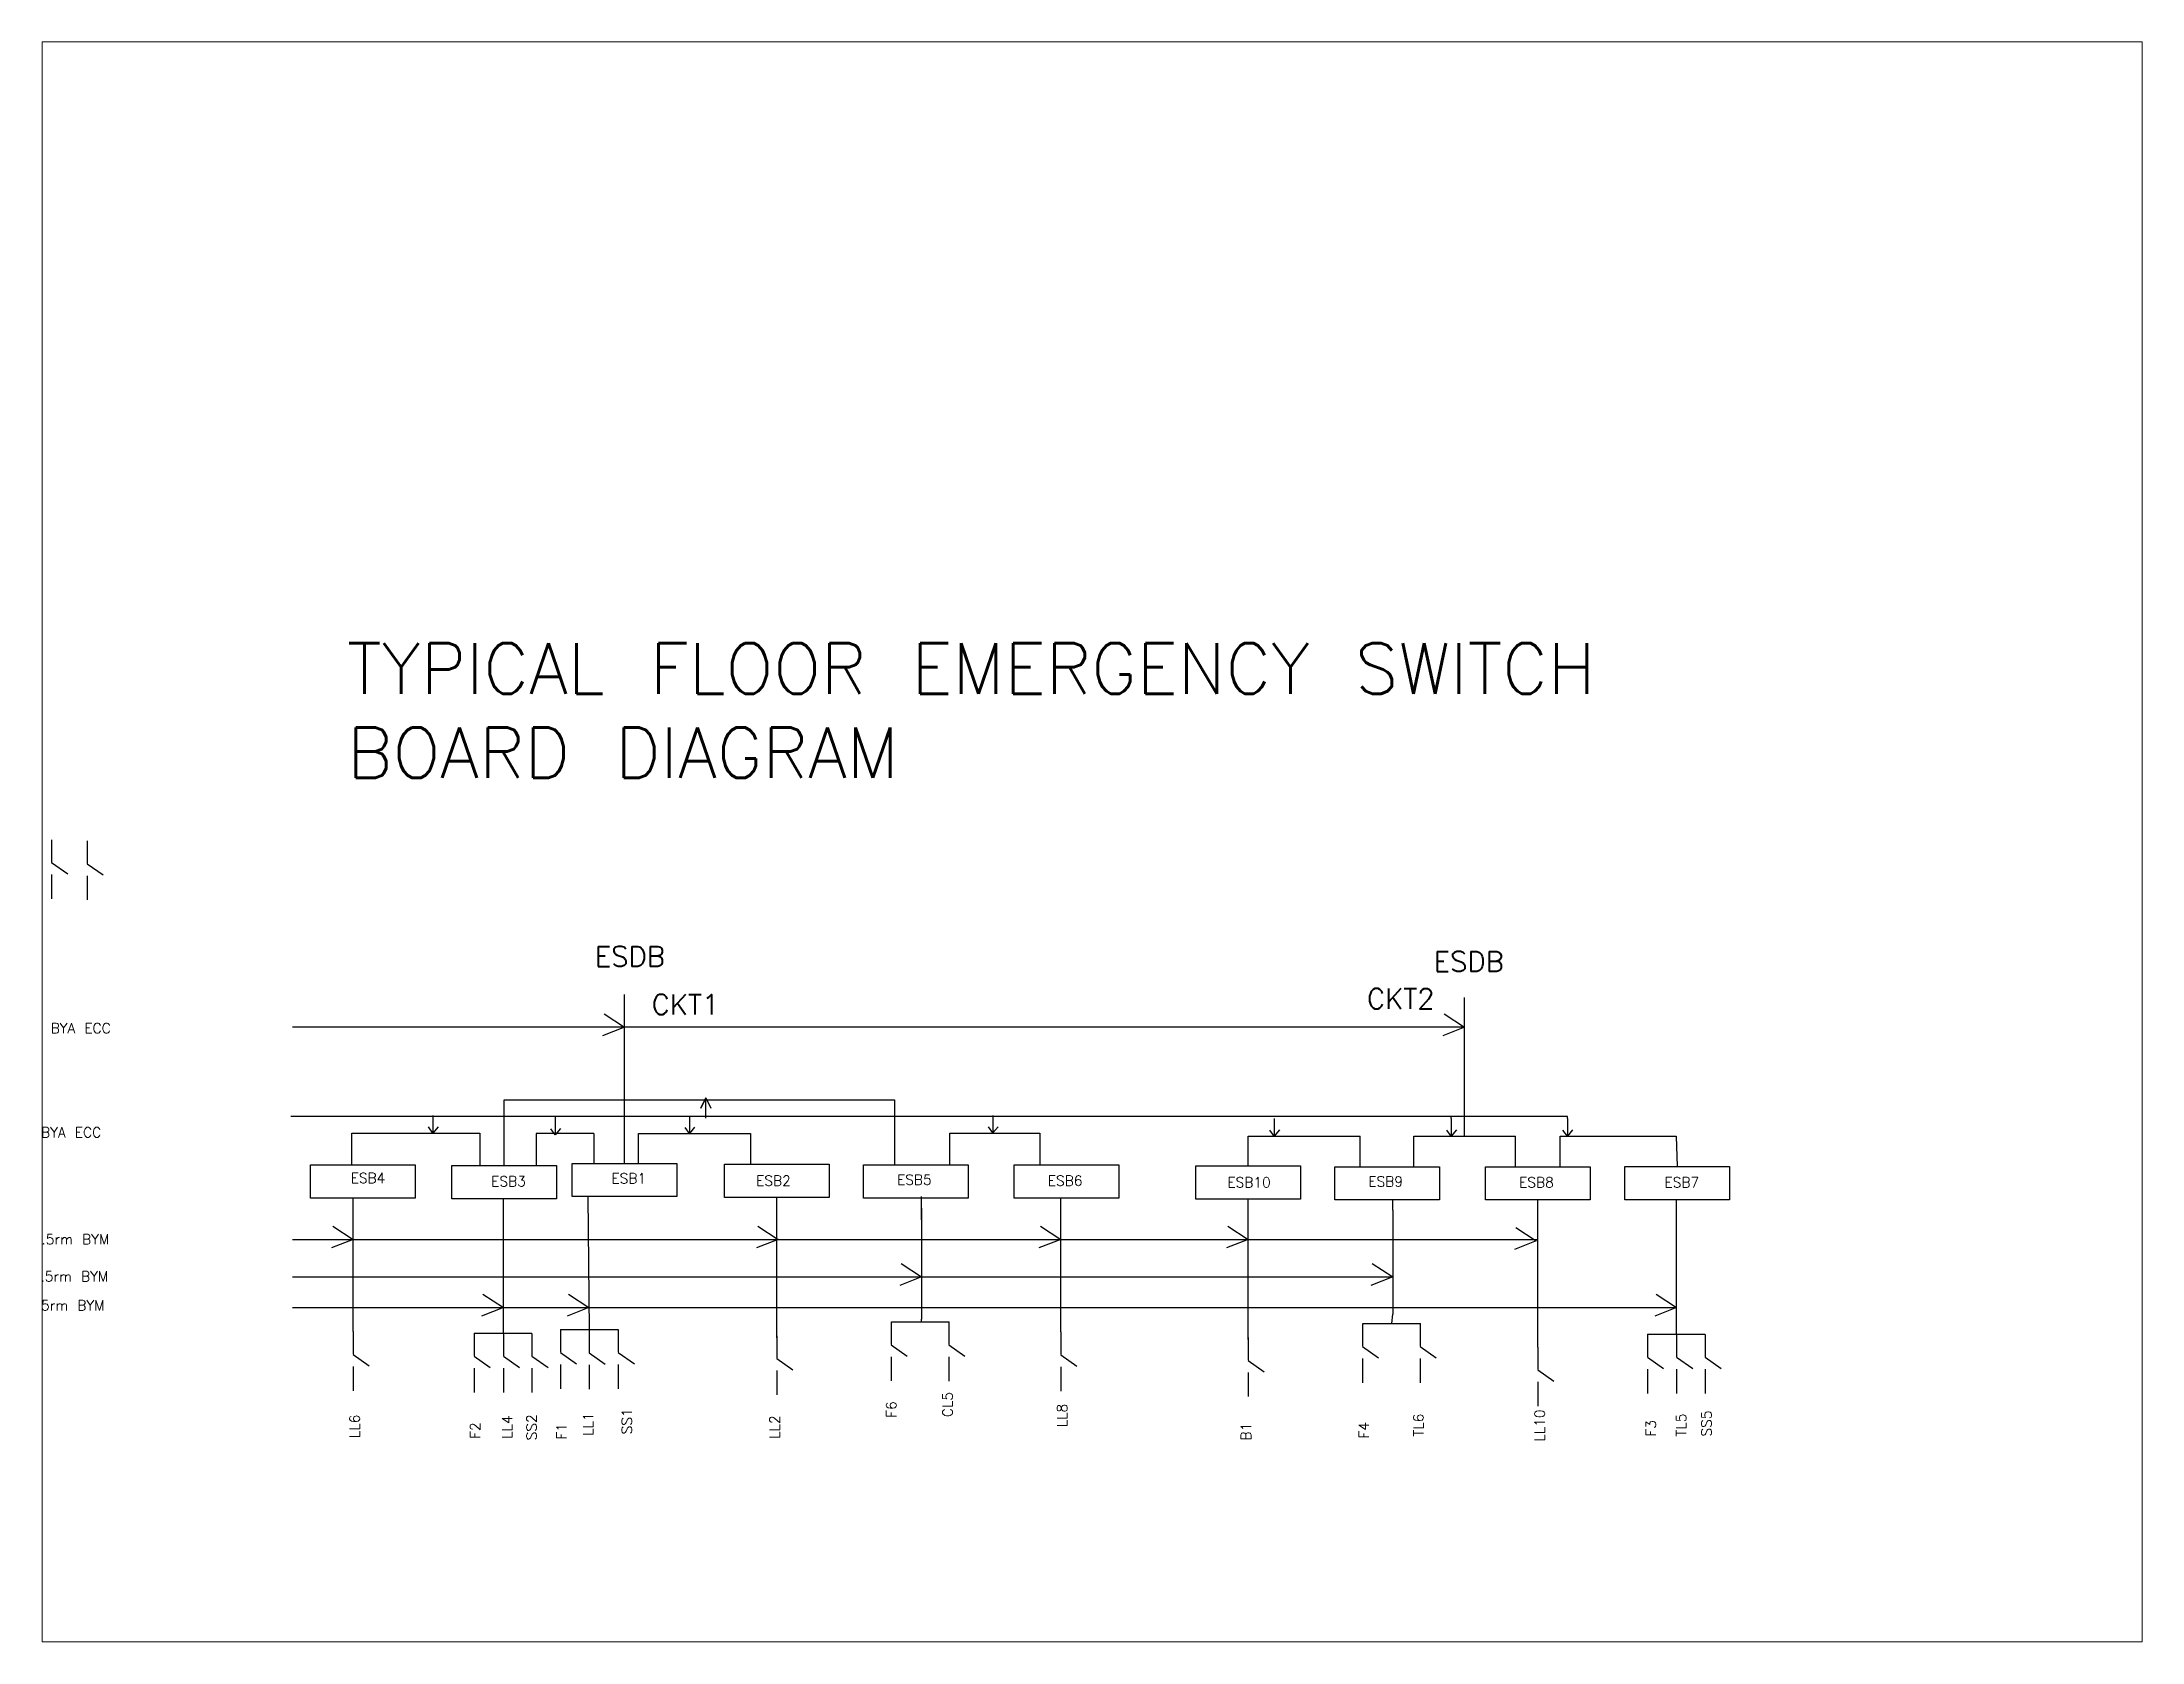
# Paper-space layout 'Layout1' of a CAD drawing. Header units: inches. Extents: x 1.05 to 9.45, y 0.8 to 7.2.
# The model-space entities are those that its viewports show. They can reach past a viewport. Long polylines and large blocks are cut down to what shows.
import ezdxf

# ---------------------------------------------------------------- set-up
doc = ezdxf.new("R2010")
doc.units = ezdxf.units.IN
doc.header["$MEASUREMENT"] = 0
doc.layers.add('Legend', color=50, linetype='Continuous')
doc.styles.get("Standard").update_dxf_attribs({"font": 'txt.shx', "bigfont": '@extfont2.shx'})

# ---------------------------------------------------------------- blocks, each defined once
blk = doc.blocks.new('K')
for p, q in [((0, -2.22), (0, -4.46)), ((0, -4.48), (1.59, -5.6)), ((0, -5.67), (0, -8.07))]:
    blk.add_line(p, q)
blk = doc.blocks.new('Arrow')
for p, q in [((0, 0), (-2.16, -0.85)), ((-2.02, 1.32), (0, 0))]:
    blk.add_line(p, q)

msp = doc.modelspace()

# ---------------------------------------------------------------- linework, layer by layer
for p, q in [((42.15, 2.28), (42.15, 18.99)), ((125.26, 4.96), (125.26, 18.68)), ((30.23, 2.06), (30.23, 8.57)), ((30.23, 8.57), (68.87, 8.57)), ((68.87, 8.57), (68.87, 2.13)), ((15.17, 2.2), (15.17, 5.27)), ((15.17, 5.27), (18.93, 5.27)), ((18.93, 5.27), (27.82, 5.27)), ((18.93, 5.27), (27.82, 5.27)), ((27.82, 5.27), (27.82, 2.12)), ((39.12, 5.22), (33.4, 5.22)), ((33.4, 5.22), (33.4, 2.06)), ((39.12, 5.22), (39.12, 2.28)), ((43.54, 2.28), (43.54, 5.22)), ((43.54, 5.22), (54.6, 5.22)), ((44.3, 5.22), (53.19, 5.22)), ((54.6, 5.22), (54.6, 2.21)), ((74.33, 2.13), (74.33, 5.28)), ((74.33, 5.28), (83.22, 5.28)), ((74.33, 5.28), (83.22, 5.28)), ((83.22, 5.28), (83.22, 2.13)), ((103.85, 2.03), (103.85, 4.96)), ((103.85, 4.96), (114.94, 4.96)), ((114.92, 1.95), (114.94, 4.96)), ((120.23, 4.96), (130.29, 4.96)), ((120.23, 1.95), (120.23, 4.96)), ((130.29, 1.95), (130.29, 4.96)), ((134.7, 4.96), (146.19, 4.96)), ((134.7, 1.95), (134.7, 4.96)), ((146.19, 4.96), (146.3, 1.97)), ((146.3, 1.97), (146.3, 1.97)), ((15.3, -14.37), (15.3, -1.16)), ((30.16, -1.33), (30.16, -1.23)), ((30.16, -14.53), (30.16, -1.33)), ((30.16, -1.33), (30.16, -1.33)), ((38.52, -1.01), (38.64, -14.21)), ((57.22, -12.56), (57.22, -1.09)), ((71.53, -3.32), (71.53, -1)), ((85.31, -14.4), (85.31, -1.2)), ((103.85, -12.73), (103.85, -1.26)), ((118.16, -2.34), (118.16, -1.34)), ((132.5, -15.89), (132.5, -1.34)), ((146.24, -1.42), (146.24, -1.33)), ((146.24, -14.63), (146.24, -1.42)), ((146.24, -1.42), (146.24, -1.42)), ((71.53, -2.16), (71.53, -12.47)), ((71.53, -2.16), (71.53, -12.47)), ((118.16, -2.34), (118.16, -12.65)), ((118.16, -2.34), (118.16, -12.65)), ((27.27, -14.53), (32.98, -14.53)), ((35.81, -14.17), (41.52, -14.17)), ((57.22, -14.98), (57.22, -12.56)), ((68.56, -13.4), (74.27, -13.4)), ((71.53, -12.47), (71.53, -13.15)), ((71.53, -13.4), (71.53, -13.15)), ((103.85, -15.15), (103.85, -12.73)), ((115.19, -13.58), (120.9, -13.58)), ((118.05, -13.58), (118.16, -12.65)), ((143.34, -14.63), (149.06, -14.63))]:
    msp.add_line(p, q)
at = {"color": 2}
for p, q in [((125.26, 15.75), (9.28, 15.75)), ((135.43, 6.92), (9.14, 6.92)), ((23.19, 7.02), (23.19, 5.27)), ((35.29, 6.85), (35.29, 5.1)), ((48.57, 6.97), (48.57, 5.22)), ((78.59, 7.03), (78.59, 5.28)), ((106.42, 6.71), (106.42, 4.96)), ((123.94, 6.71), (123.94, 4.96)), ((135.43, 6.71), (135.43, 4.96)), ((23.19, 5.28), (22.75, 5.88)), ((23.7, 5.9), (23.19, 5.28)), ((35.29, 5.11), (34.85, 5.71)), ((35.8, 5.73), (35.29, 5.11)), ((48.57, 5.23), (48.13, 5.83)), ((49.08, 5.85), (48.57, 5.23)), ((78.59, 5.29), (78.15, 5.89)), ((79.1, 5.91), (78.59, 5.29)), ((106.42, 4.97), (105.98, 5.57)), ((106.94, 5.59), (106.42, 4.97)), ((123.94, 4.97), (123.5, 5.57)), ((124.45, 5.59), (123.94, 4.97)), ((135.43, 4.97), (134.99, 5.57)), ((135.95, 5.59), (135.43, 4.97)), ((9.28, -8.95), (118.16, -8.95)), ((9.28, -11.99), (146.24, -11.99))]:
    msp.add_line(p, q, dxfattribs=at)
at = {"color": 40, "true_color": 0xf8d731}
for p, q in [((123.94, 6.71), (123.94, 6.92)), ((135.43, 6.71), (135.43, 6.92))]:
    msp.add_line(p, q, dxfattribs=at)
for points in [[(11.07, 2.14), (21.44, 2.14), (21.44, -1.15), (11.07, -1.15)], [(36.96, 2.28), (47.33, 2.28), (47.33, -1.01), (36.96, -1.01)], [(52.04, 2.21), (62.4, 2.21), (62.4, -1.09), (52.04, -1.09)], [(65.78, 2.13), (76.14, 2.13), (76.14, -1.17), (65.78, -1.17)], [(80.69, 2.13), (91.05, 2.13), (91.05, -1.17), (80.69, -1.17)], [(25.05, 2.06), (35.41, 2.06), (35.41, -1.23), (25.05, -1.23)], [(98.67, 2.03), (109.03, 2.03), (109.03, -1.26), (98.67, -1.26)], [(112.41, 1.95), (122.77, 1.95), (122.77, -1.34), (112.41, -1.34)], [(127.32, 1.95), (137.68, 1.95), (137.68, -1.34), (127.32, -1.34)], [(141.12, 1.97), (151.48, 1.97), (151.48, -1.33), (141.12, -1.33)]]:
    msp.add_lwpolyline(points, close=True)
at = {"layer": 'Legend'}
for p, q in [((50.19, 8.75), (49.69, 7.75)), ((49.69, 7.75), (50.19, 8.75)), ((50.19, 6.75), (50.19, 8.75)), ((50.19, 8.75), (50.69, 7.75))]:
    msp.add_line(p, q, dxfattribs=at)
at = {"layer": 'Legend', "color": 2}
msp.add_line((9.28, -5.24), (132.5, -5.24), dxfattribs=at)

# ---------------------------------------------------------------- block references
for p in [(-14.54, 36.52), (-11.03, 36.41), (15.3, -12.15), (27.27, -12.31), (30.16, -12.31), (32.99, -12.32), (35.81, -11.95), (38.63, -11.99), (41.53, -11.95), (68.52, -11.18), (74.23, -11.19), (85.31, -12.18), (115.15, -11.36), (120.86, -11.36), (57.22, -12.56), (103.85, -12.73), (132.5, -13.67), (143.34, -12.41), (146.24, -12.41), (149.06, -12.42)]:
    msp.add_blockref('K', p)
at = {"color": 6}
for p in [(42.14, 15.76), (125.26, 15.75), (15.3, -5.24), (57.35, -5.24), (85.31, -5.24), (103.85, -5.24), (132.35, -5.4), (71.53, -8.96), (118.15, -8.96), (30.16, -11.99), (38.62, -11.99), (146.24, -11.99)]:
    msp.add_blockref('Arrow', p, dxfattribs=at)

# ---------------------------------------------------------------- texts
at = {"insert": (14.69, 53.75), "char_height": 5, "attachment_point": 1}
msp.add_mtext_dynamic_manual_height_columns('TYPICAL FLOOR EMERGENCY SWITCH BOARD DIAGRAM', width=145.5, gutter_width=1, heights=[0], dxfattribs=at)
at = {"attachment_point": 1}
for s, insert, char_height, width in [('ESDB', (39.19, 23.75), 2, 3.4801), ('ESDB', (122.19, 23.25), 2, 3.4801), ('CKT1', (44.83, 19), 2, 3.4801), ('CKT2', (115.6, 19.57), 2, 3.4801), ('ESB4', (15.05, 1.33), 1, 5.3182), ('\\pxt1;ESB3', (28.96, 1), 1, 5.3182), ('ESB1', (40.85, 1.3), 1, 5.3182), ('ESB2', (55.16, 1.07), 1, 5.3182), ('ESB5', (69.1, 1.16), 1, 5.3182), ('ESB6', (84.02, 1.07), 1, 5.3182), ('ESB10', (101.79, 0.9), 1, 5.3182), ('ESB9', (115.73, 0.98), 1, 5.3182), ('ESB8', (130.65, 0.9), 1, 5.3182), ('ESB7', (145.04, 0.9), 1, 5.3182)]:
    msp.add_mtext(s, dxfattribs=dict(at, insert=insert, char_height=char_height, width=width))
at = {"char_height": 1, "attachment_point": 1, "rotation": 90}
for s, insert in [('CL5', (73.61, -22.83)), ('LL6', (14.95, -24.9)), ('LL4', (30.03, -24.97)), ('SS2', (32.45, -25.12)), ('LL1', (38.04, -24.68)), ('SS1', (41.87, -24.53)), ('LL2', (56.5, -24.97)), ('F6', (68.04, -22.89)), ('LL8', (84.94, -23.83)), ('TL6', (120.19, -24.75)), ('LL10', (132.19, -25.25)), ('TL5', (146.19, -24.75)), ('SS5', (148.69, -24.75)), ('F2', (26.87, -24.97)), ('F1', (35.4, -25.05)), ('B1', (103.13, -25.14)), ('F4', (114.8, -24.95)), ('F3', (143.19, -24.75))]:
    msp.add_mtext_dynamic_manual_height_columns(s, width=1, gutter_width=1, heights=[0], dxfattribs=dict(at, insert=insert))
at = {"layer": 'Legend', "char_height": 1, "attachment_point": 1}
for s, insert in [('2x1.5rm BYM + 1.5rm BYA ECC', (-31.57, 16.15)), ('2x1.5rm BYM + 1.5rm BYA ECC', (-32.52, 5.85)), ('2x1.5rm BYM', (-17.99, -4.73)), ('4x1.5rm BYM', (-18.09, -8.4)), ('6x1.5rm BYM', (-18.46, -11.27))]:
    msp.add_mtext_dynamic_manual_height_columns(s, width=28.0373, gutter_width=1, heights=[0], dxfattribs=dict(at, insert=insert))

psp = doc.layouts.get("Layout1")

# ---------------------------------------------------------------- viewports
at = {"layer": '0'}
psp.add_viewport(center=(5.25, 4), size=(8.4, 6.4), view_center_point=(88.3955, 34.0749), view_height=158.30106, dxfattribs=at)

doc.saveas('drawing.dxf')
